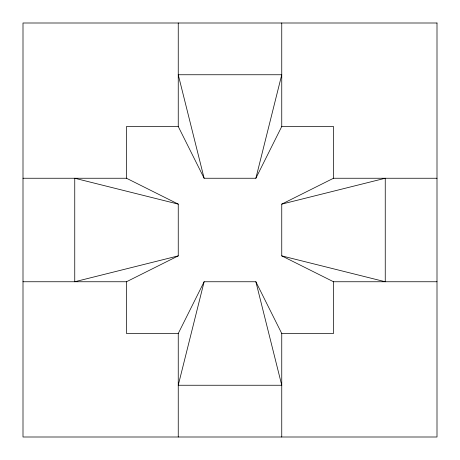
<?xml version="1.0" encoding="UTF-8"?>
<svg xmlns="http://www.w3.org/2000/svg" width="460" height="460" viewBox="0 0 460 460"><rect width="100%" height="100%" fill="white"/><g stroke="black" fill="none" stroke-linecap="round" stroke-linejoin="round"><path stroke-width="0.69" d="M204.125 281.75L178.25 385.25L281.75 385.25L255.875 281.75L204.125 281.75L178.25 333.5L178.25 437M255.875 178.25L281.75 74.75L178.25 74.75L204.125 178.25L255.875 178.25L281.75 126.5L281.75 23M23 281.75L126.5 281.75L178.25 255.875L178.25 204.125L126.5 178.25L23 178.25M437 281.75L333.5 281.75L281.75 255.875L281.75 204.125L333.5 178.25L437 178.25M281.75 204.125L385.25 178.25L385.25 281.75L281.75 255.875M178.25 255.875L74.75 281.75L74.75 178.25L178.25 204.125M204.125 178.25L178.25 126.5L126.5 126.5L126.5 178.25M281.75 126.5L333.5 126.5L333.5 178.25M178.25 333.5L126.5 333.5L126.5 281.75M255.875 281.75L281.75 333.5L333.5 333.5L333.5 281.75M281.75 333.5L281.75 437M178.25 23L178.25 126.5M437 23L23 23L23 437L437 437L437 23"/></g></svg>
